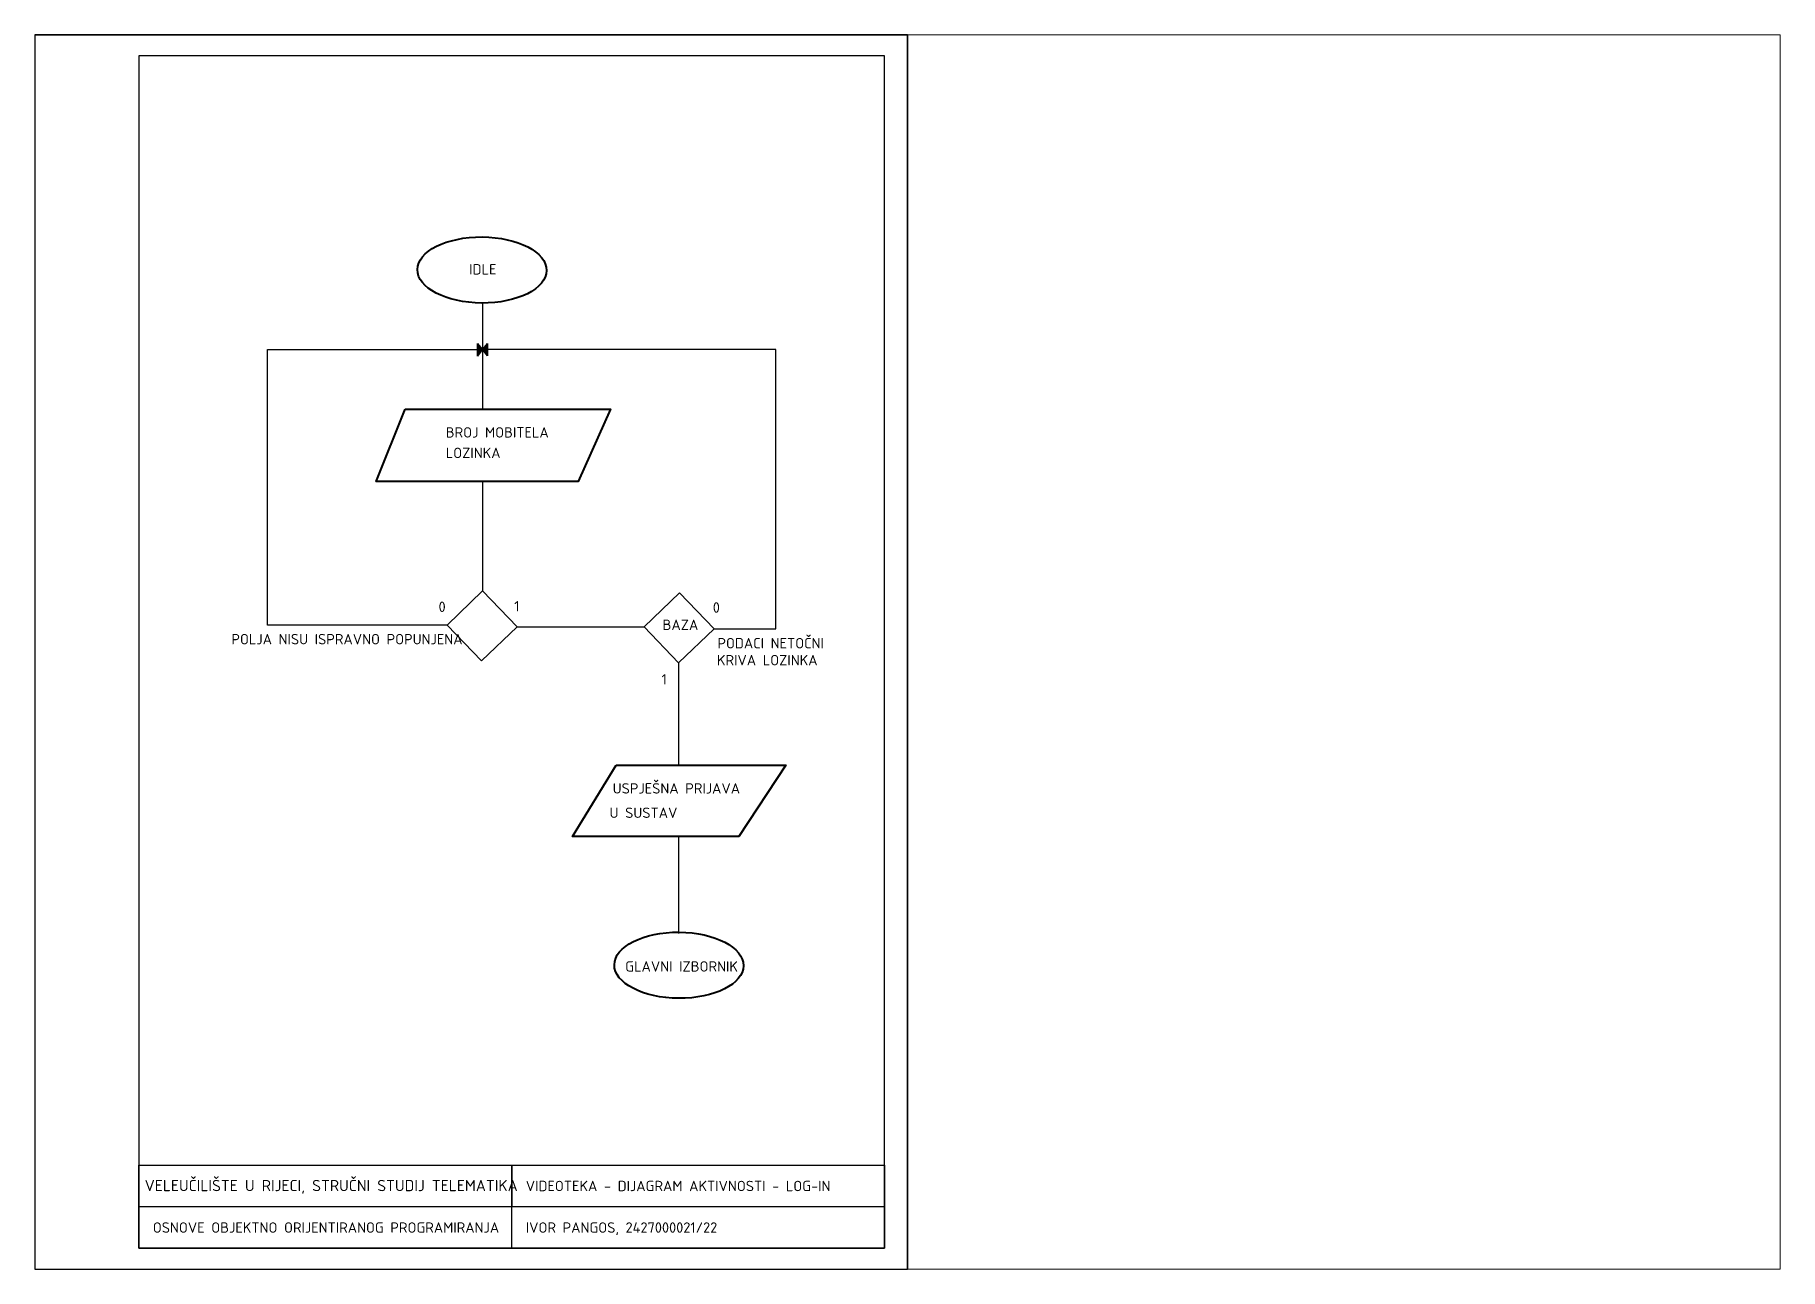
# Paper-space layout '3.3 1Kat' of a CAD drawing. Header units: millimetres. Extents: x 0 to 4200, y 0 to 2970.
# The model-space entities are those that its viewports show. They can reach past a viewport. Long polylines and large blocks are cut down to what shows.
import ezdxf

# ---------------------------------------------------------------- set-up
doc = ezdxf.new("R2010")
doc.units = ezdxf.units.MM
doc.header["$LTSCALE"] = 30
doc.layers.add('__DIJAGRAM_USE_CASE', color=20, linetype='Continuous', lineweight=40)
doc.layers.add('__VEZE', color=250, linetype='Continuous', lineweight=30)
for name, color, linetype in [('OKVIR', 7, 'Continuous'), ('OKVIR_unut-iRC', 7, 'Continuous'), ('OKVIR_unutarnji', 8, 'Continuous'), ('Pecat', 8, 'Continuous')]:
    doc.layers.add(name, color=color, linetype=linetype)
doc.layers.add('Vport', color=6, linetype='Continuous', plot=False)
doc.styles.add('PECAT2', font='isocpeur.ttf')

# ---------------------------------------------------------------- blocks, each defined once
blk = doc.blocks.new('okvir 42x29.7')
for p, q in [((0, 2970), (2100, 2970)), ((2100, 2970), (2100, 0))]:
    blk.add_line(p, q)
at = {"color": 253}
for p, q in [((1147.5, 50), (1147.5, 250)), ((1147.5, 250), (1147.5, 150)), ((2045, 150), (250, 150))]:
    blk.add_line(p, q, dxfattribs=at)
at = {"color": 0}
blk.add_lwpolyline([(0, 0), (2100, 0), (2100, 2970), (0, 2970)], close=True, dxfattribs=at)
blk.add_lwpolyline([(250, 50), (250, 250), (2045, 250), (2045, 50), (250, 50)])
at = {"layer": 'OKVIR_unut-iRC', "color": 0}
blk.add_line((250, 50), (250, 110), dxfattribs=at)
at = {"layer": 'OKVIR_unutarnji'}
blk.add_lwpolyline([(250, 50), (2045, 50), (2045, 2920), (250, 2920)], close=True, dxfattribs=at)

msp = doc.modelspace()

# ---------------------------------------------------------------- hatches: boundary and pattern name
at = {"layer": '__VEZE'}
h = msp.add_hatch(color=256, dxfattribs=at)
h.dxf.hatch_style = 1
h.paths.add_polyline_path([(1077.3, 6213.1), (1064.8, 6227.6), (1064.8, 6213.1)])
h = msp.add_hatch(color=256, dxfattribs=at)
h.dxf.hatch_style = 1
h.paths.add_polyline_path([(1077.3, 6213.1), (1089.7, 6227.6), (1089.7, 6213.1)])
h = msp.add_hatch(color=256, dxfattribs=at)
h.dxf.hatch_style = 1
h.paths.add_polyline_path([(1064.8, 6197.2), (1077.3, 6213.1), (1064.8, 6213.1)])
h = msp.add_hatch(color=256, dxfattribs=at)
h.dxf.hatch_style = 1
h.paths.add_polyline_path([(1089.7, 6197.2), (1077.3, 6213.1), (1089.7, 6213.1)])

# ---------------------------------------------------------------- linework, layer by layer
at = {"layer": '__DIJAGRAM_USE_CASE'}
for points in [[(891, 6069.3), (1385.6, 6069.3), (1307.5, 5894.9), (821.5, 5894.9), (891, 6069.3)], [(1398.8, 5212.5), (1807.5, 5212.5), (1693.9, 5040.9), (1293.8, 5040.9), (1398.8, 5212.5)]]:
    msp.add_lwpolyline(points, dxfattribs=at)
for centre in [(1075.9, 6404.3), (1549.9, 4731.2)]:
    msp.add_ellipse(centre, major_axis=(-155.4, 1.1), ratio=0.511895, dxfattribs=at)
at = {"layer": '__VEZE'}
for p, q in [((1077.3, 6325.6), (1077.3, 6069.3)), ((1077.3, 6213.1), (1089.6, 6227.6)), ((1089.6, 6227.6), (1089.6, 6197.6)), ((1089.6, 6197.6), (1077.3, 6213.1)), ((1077.3, 5894.9), (1077.3, 5631.9)), ((1160.4, 5545.3), (1466.1, 5545.3)), ((1549.2, 5458.8), (1549.2, 5212.5)), ((1549.2, 5040.9), (1549.2, 4807.2))]:
    msp.add_line(p, q, dxfattribs=at)
for points in [[(992, 5549.9), (560.1, 5549.9), (560.1, 6213.1), (1077.3, 6213.1), (1064.8, 6197.2), (1064.8, 6227.6), (1077.3, 6213.1)], [(1634.5, 5540.8), (1783, 5540.8), (1783, 6213.1), (1077.3, 6213.1)]]:
    msp.add_lwpolyline(points, dxfattribs=at)
for points in [[(1077.3, 5631.9), (1160.4, 5545.3), (1075.1, 5463.4), (992, 5549.9)], [(1551.4, 5627.3), (1634.5, 5540.8), (1549.2, 5458.8), (1466.1, 5545.3)]]:
    msp.add_lwpolyline(points, close=True, dxfattribs=at)

# ---------------------------------------------------------------- block references
at = {"layer": 'OKVIR'}
msp.add_blockref('okvir 42x29.7', (0, 4000), dxfattribs=at)

# ---------------------------------------------------------------- texts
at = {"layer": 'Pecat', "color": 7, "style": 'PECAT2'}
for s, height, p in [('IDLE', 25, (1045.3, 6393.4)), ('BROJ MOBITELA', 25, (988.7, 6001)), ('LOZINKA', 25, (988.7, 5951.6)), ('0', 25, (971.4, 5581.3)), ('1', 25, (1153.5, 5582.7)), ('0', 25, (1631.4, 5579.6)), ('BAZA', 25, (1510.5, 5537.9)), ('POLJA NISU ISPRAVNO POPUNJENA', 25, (472.9, 5503.4)), ('PODACI NETOČNI', 25, (1642.6, 5493.7)), ('KRIVA LOZINKA', 25, (1641.3, 5452.9)), ('1', 25, (1508.1, 5406.7)), ('USPJEŠNA PRIJAVA', 25, (1390.5, 5144.3)), ('U SUSTAV', 25, (1383, 5085.7)), ('GLAVNI IZBORNIK', 25, (1420.7, 4715.9)), ('VELEUČILIŠTE U RIJECI, STRUČNI STUDIJ TELEMATIKA', 27, (264.2, 4187.5)), ('VIDEOTEKA - DIJAGRAM AKTIVNOSTI - LOG-IN', 25, (1181.3, 4187.5)), ('OSNOVE OBJEKTNO ORIJENTIRANOG PROGRAMIRANJA', 25, (283.8, 4087.5)), ('IVOR PANGOS, 2427000021/22', 25, (1181.3, 4087.5))]:
    msp.add_text(s, height=height, dxfattribs=at).set_placement(p)

psp = doc.layouts.new('3.3 1Kat')

# ---------------------------------------------------------------- viewports
at = {"layer": 'Vport'}
psp.add_viewport(center=(2100, 1485), size=(4200, 2970), view_center_point=(2100, 5485), view_height=2970, dxfattribs=at)

doc.saveas('drawing.dxf')
